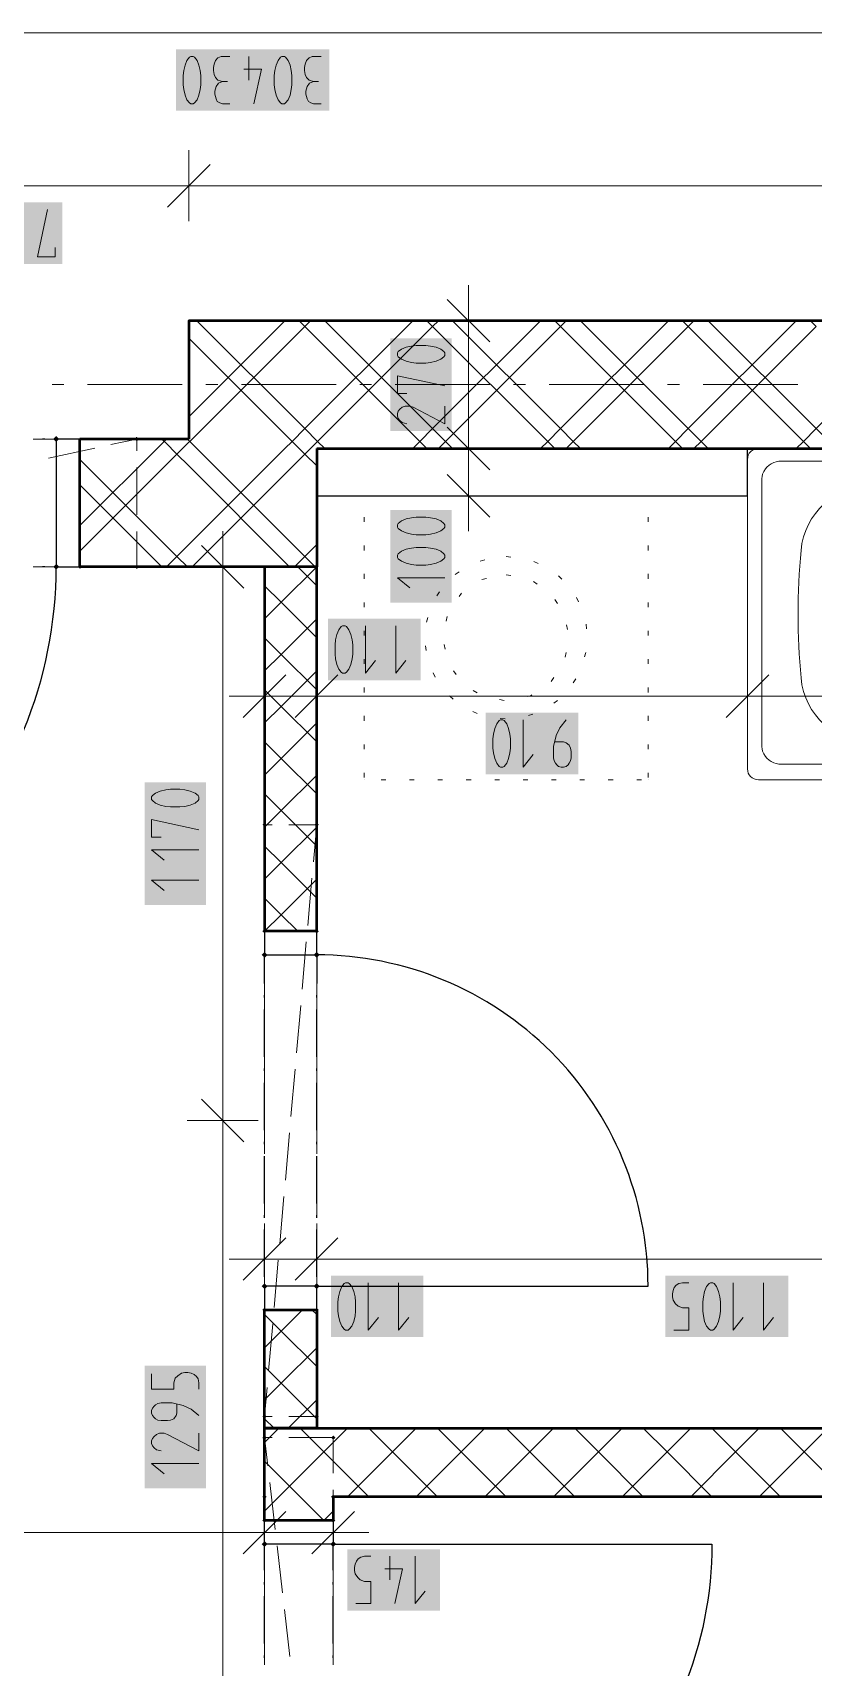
# Model space of a CAD drawing. Header units: millimetres. Extents: x 0 to 594, y 0 to 420.
# Drawn here: x 308.64 to 325.53, y 189.16 to 224.56 of the extents above; entities that cross this region are included whole.
import ezdxf

# ---------------------------------------------------------------- set-up
doc = ezdxf.new("R2010")
doc.units = ezdxf.units.MM
doc.header["$LTSCALE"] = 8
for name, color, linetype in [('PDF_Dvere', 7, 'Continuous'), ('PDF_Instalacni prizdivka do 1m', 7, 'Continuous'), ('PDF_Koty delkove', 7, 'Continuous'), ('PDF_Osy hlavni', 7, 'Continuous'), ('PDF_Preklady', 7, 'Continuous'), ('PDF_Pricky zdene', 7, 'Continuous'), ('PDF_Sanita', 7, 'Continuous'), ('PDF_Steny akusticke', 7, 'Continuous')]:
    doc.layers.add(name, color=color, linetype=linetype)

msp = doc.modelspace()

# ---------------------------------------------------------------- linework, layer by layer
at = {"layer": 'PDF_Dvere', "lineweight": 25}
for points in [[(308.9, 215.762), (308.849, 215.762)], [(308.9, 212.995), (308.849, 212.995)], [(313.655, 203.973), (313.655, 204.59)], [(313.655, 203.665), (313.655, 203.716)], [(314.783, 203.665), (314.783, 203.716)], [(313.655, 202.384), (313.655, 203.409)], [(314.783, 202.384), (314.783, 203.409)], [(313.655, 202.076), (313.655, 202.128)], [(313.655, 200.795), (313.655, 201.82)], [(314.783, 202.076), (314.783, 202.128)], [(314.783, 200.795), (314.783, 201.82)], [(313.655, 200.488), (313.655, 200.539)], [(314.783, 200.488), (314.783, 200.539)], [(313.655, 199.206), (313.655, 200.231)], [(314.783, 199.206), (314.783, 200.231)], [(313.655, 198.899), (313.655, 198.95)], [(314.783, 198.899), (314.783, 198.95)], [(313.655, 197.618), (313.655, 198.643)], [(314.783, 197.618), (314.783, 198.643)], [(313.655, 191.263), (313.655, 191.829)], [(313.655, 190.955), (313.655, 191.006)], [(315.141, 190.955), (315.141, 191.006)], [(313.655, 189.674), (313.655, 190.699)], [(315.141, 189.674), (315.141, 190.699)], [(313.655, 189.366), (313.655, 189.418)], [(315.141, 189.366), (315.141, 189.418)]]:
    msp.add_lwpolyline(points, dxfattribs=at)
for points in [[(309.658, 215.762), (309.145, 215.762), (309.145, 212.995), (309.658, 212.995)], [(313.655, 205.103), (313.655, 204.59), (314.783, 204.59), (314.783, 205.103)], [(313.655, 197.415), (313.655, 196.903), (314.783, 196.903), (314.783, 197.415)], [(313.655, 191.829), (313.655, 192.341), (315.141, 192.341), (315.141, 191.829)]]:
    msp.add_lwpolyline(points, close=True, dxfattribs=at)
for points in [[(300.649, 212.995), (299.92, 212.995), (299.92, 203.77, 0.414214), (309.145, 212.995)], [(314.783, 197.415), (321.958, 197.415, 0.414214), (314.783, 204.59), (314.783, 203.973)], [(315.141, 191.263), (315.141, 191.829), (323.341, 191.829, -0.414214), (315.141, 183.629), (315.141, 184.344)]]:
    msp.add_lwpolyline(points, format="xyb", dxfattribs=at)
at = {"layer": 'PDF_Dvere', "lineweight": 25, "transparency": 33554559}
for points in [[(309.209, 215.762), (309.145, 215.698), (309.145, 215.826), (309.081, 215.762)], [(309.209, 212.995), (309.145, 212.931), (309.145, 213.059), (309.081, 212.995)], [(313.655, 204.526), (313.591, 204.59), (313.719, 204.59), (313.655, 204.654)], [(314.783, 204.526), (314.719, 204.59), (314.847, 204.59), (314.783, 204.654)], [(313.655, 197.351), (313.591, 197.415), (313.719, 197.415), (313.655, 197.479)], [(314.783, 197.351), (314.719, 197.415), (314.847, 197.415), (314.783, 197.479)], [(313.655, 191.765), (313.591, 191.829), (313.719, 191.829), (313.655, 191.893)], [(315.141, 191.765), (315.077, 191.829), (315.206, 191.829), (315.141, 191.893)]]:
    msp.add_solid(points, dxfattribs=at)
at = {"layer": 'PDF_Instalacni prizdivka do 1m', "lineweight": 25}
msp.add_lwpolyline([(324.11, 215.557), (314.783, 215.557), (314.783, 214.532), (324.11, 214.532)], close=True, dxfattribs=at)
at = {"layer": 'PDF_Koty delkove', "lineweight": 18}
for points in [[(510.402, 224.562), (490.697, 224.562), (470.838, 224.562), (469.351, 224.562), (157.447, 224.562)], [(312.906, 224.049), (312.714, 224.049), (312.646, 224.014), (312.591, 223.963), (312.564, 223.878), (312.55, 223.809)], [(312.55, 223.809), (312.55, 223.741), (312.564, 223.656), (312.591, 223.588), (312.646, 223.537), (312.741, 223.502)], [(313.207, 223.775), (313.591, 223.775), (313.426, 223.024)], [(313.316, 224.049), (313.316, 223.537)], [(314.617, 224.014), (314.562, 223.963), (314.535, 223.878), (314.521, 223.809), (314.521, 223.741), (314.535, 223.656), (314.562, 223.588), (314.617, 223.537), (314.712, 223.502)], [(314.877, 224.049), (314.685, 224.049), (314.617, 224.014)], [(312.906, 223.024), (312.741, 223.024), (312.686, 223.041), (312.632, 223.075), (312.604, 223.127), (312.577, 223.228), (312.577, 223.297), (312.604, 223.399), (312.659, 223.468), (312.741, 223.502), (312.851, 223.502)], [(314.877, 223.024), (314.712, 223.024), (314.657, 223.041), (314.603, 223.075), (314.575, 223.127), (314.548, 223.228), (314.548, 223.297), (314.575, 223.399), (314.63, 223.468), (314.712, 223.502), (314.822, 223.502)], [(312.015, 222.015), (312.015, 221.246), (312.015, 220.477)], [(312.476, 221.707), (311.554, 220.785)], [(416.513, 221.246), (405.084, 221.246), (397.192, 221.246), (389.71, 221.246), (312.015, 221.246), (304.533, 221.246), (293.412, 221.246), (290.798, 221.246), (281.778, 221.246), (279.164, 221.246), (268.043, 221.246), (260.561, 221.246), (182.866, 221.246)], [(309.123, 219.709), (308.739, 219.709), (308.958, 220.734)], [(309.123, 219.913), (309.123, 219.709)], [(318.529, 217.864), (317.607, 218.786)], [(318.068, 218.325), (318.068, 219.094)], [(318.837, 218.325), (318.068, 218.325), (317.299, 218.325)], [(318.068, 214.532), (318.068, 215.557), (318.068, 218.325)], [(317.145, 217.79), (316.94, 217.79), (316.838, 217.776), (316.718, 217.749), (316.616, 217.708), (316.547, 217.654), (316.531, 217.626), (316.531, 217.572), (316.547, 217.544), (316.616, 217.49), (316.718, 217.448), (316.838, 217.421), (316.94, 217.407), (317.145, 217.407), (317.247, 217.421), (317.367, 217.448), (317.47, 217.49), (317.538, 217.544), (317.556, 217.572), (317.556, 217.626), (317.538, 217.654), (317.47, 217.708), (317.367, 217.749), (317.247, 217.776)], [(317.247, 217.776), (317.145, 217.79)], [(316.735, 216.75), (316.531, 216.75), (316.531, 217.133), (317.556, 216.915)], [(317.556, 216.476), (317.556, 216.092), (316.872, 216.449), (316.803, 216.476), (316.701, 216.476), (316.633, 216.449), (316.582, 216.408), (316.547, 216.367), (316.531, 216.312), (316.531, 216.258), (316.547, 216.203), (316.582, 216.161), (316.633, 216.12), (316.735, 216.092)], [(318.529, 215.096), (317.607, 216.019)], [(318.837, 215.557), (318.068, 215.557), (317.299, 215.557)], [(318.529, 214.071), (317.607, 214.994)], [(318.837, 214.532), (318.068, 214.532), (317.299, 214.532)], [(318.068, 214.532), (318.068, 213.764)], [(317.145, 214.071), (316.94, 214.071), (316.838, 214.057), (316.718, 214.03), (316.616, 213.989), (316.547, 213.935), (316.531, 213.907), (316.531, 213.853), (316.547, 213.825), (316.616, 213.771), (316.718, 213.73), (316.838, 213.702), (316.94, 213.688), (317.145, 213.688)], [(317.145, 213.688), (317.247, 213.702), (317.367, 213.73), (317.47, 213.771), (317.538, 213.825), (317.556, 213.853), (317.556, 213.907), (317.538, 213.935), (317.47, 213.989), (317.367, 214.03), (317.247, 214.057), (317.145, 214.071)], [(312.748, 212.995), (312.748, 213.764)], [(313.209, 212.534), (312.287, 213.456)], [(313.517, 212.995), (312.748, 212.995), (311.979, 212.995)], [(312.748, 182.604), (312.748, 187.729), (312.748, 201.003), (312.748, 212.995)], [(317.556, 212.757), (316.531, 212.757), (316.803, 212.539)], [(315.837, 211.718), (315.837, 210.693), (316.056, 210.966)], [(316.494, 211.718), (316.494, 210.693), (316.713, 210.966)], [(314.116, 210.655), (313.194, 209.732)], [(313.655, 210.962), (313.655, 210.193), (313.655, 209.425)], [(315.244, 210.655), (314.321, 209.732)], [(314.783, 210.962), (314.783, 210.193), (314.783, 209.425)], [(324.571, 210.655), (323.649, 209.732)], [(324.11, 210.962), (324.11, 210.193), (324.11, 209.425)], [(313.655, 210.193), (312.886, 210.193)], [(386.942, 210.193), (383.497, 210.193), (377.615, 210.193), (377.612, 210.193), (375.857, 210.193), (371.028, 210.193), (360.19, 210.193), (358.601, 210.193), (351.888, 210.193), (349.837, 210.193), (343.124, 210.193), (341.535, 210.193), (324.11, 210.193), (314.783, 210.193), (313.655, 210.193)], [(318.597, 209.27), (318.597, 209.065), (318.611, 208.963), (318.639, 208.844), (318.68, 208.741), (318.734, 208.672), (318.762, 208.656), (318.816, 208.656), (318.844, 208.672), (318.898, 208.741), (318.939, 208.844), (318.967, 208.963), (318.981, 209.065), (318.981, 209.27), (318.967, 209.372), (318.939, 209.492), (318.898, 209.595), (318.844, 209.664), (318.816, 209.681), (318.762, 209.681), (318.734, 209.664), (318.68, 209.595), (318.639, 209.492), (318.611, 209.372), (318.597, 209.27)], [(319.254, 209.681), (319.254, 208.656), (319.473, 208.929)], [(320.185, 209.681), (320.048, 209.51), (319.966, 209.339), (319.912, 209.1), (319.912, 208.86), (319.926, 208.792), (319.953, 208.741), (319.98, 208.707), (320.021, 208.672), (320.076, 208.656), (320.13, 208.656), (320.185, 208.672), (320.226, 208.707), (320.253, 208.741), (320.281, 208.792), (320.295, 208.86), (320.295, 208.997), (320.281, 209.065), (320.253, 209.134), (320.185, 209.185), (320.13, 209.202), (319.939, 209.202)], [(311.824, 208.176), (311.619, 208.176), (311.518, 208.162), (311.398, 208.135), (311.295, 208.094), (311.227, 208.04), (311.21, 208.012), (311.21, 207.958), (311.227, 207.93), (311.295, 207.876), (311.398, 207.835), (311.518, 207.807), (311.619, 207.793), (311.824, 207.793), (311.927, 207.807), (312.047, 207.835), (312.149, 207.876), (312.218, 207.93)], [(312.218, 207.93), (312.235, 207.958), (312.235, 208.012), (312.218, 208.04), (312.149, 208.094), (312.047, 208.135), (311.927, 208.162), (311.824, 208.176)], [(311.414, 207.136), (311.21, 207.136), (311.21, 207.519), (312.235, 207.301)], [(312.235, 206.862), (311.21, 206.862), (311.483, 206.644)], [(312.235, 206.205), (311.21, 206.205), (311.483, 205.987)], [(313.209, 200.541), (312.287, 201.464)], [(313.517, 201.003), (312.748, 201.003), (311.979, 201.003)], [(313.655, 198.773), (313.655, 198.004), (313.655, 197.235)], [(314.783, 198.773), (314.783, 198.004), (314.783, 197.235)], [(314.116, 198.465), (313.194, 197.543)], [(315.244, 198.465), (314.321, 197.543)], [(313.655, 198.004), (312.886, 198.004)], [(386.942, 198.004), (378.844, 198.004), (375.616, 198.004), (373.26, 198.004), (353.579, 198.004), (351.888, 198.004), (349.786, 198.004), (348.249, 198.004), (326.109, 198.004), (314.783, 198.004), (313.655, 198.004)], [(315.901, 197.491), (315.901, 196.466), (316.119, 196.739)], [(316.558, 197.491), (316.558, 196.466), (316.776, 196.739)], [(322.485, 197.252), (322.499, 197.32), (322.526, 197.388), (322.567, 197.439), (322.621, 197.474), (322.703, 197.491), (322.84, 197.491)], [(322.512, 196.466), (322.84, 196.466), (322.84, 196.944), (322.703, 196.944), (322.608, 196.979), (322.553, 197.03), (322.499, 197.115), (322.485, 197.183), (322.485, 197.252)], [(323.799, 197.491), (323.799, 196.466), (324.017, 196.739)], [(324.456, 197.491), (324.456, 196.466), (324.674, 196.739)], [(311.21, 195.516), (311.21, 195.188), (311.688, 195.188), (311.688, 195.325), (311.723, 195.42), (311.774, 195.475), (311.859, 195.529), (311.927, 195.543), (311.995, 195.543), (312.064, 195.529), (312.132, 195.502), (312.183, 195.461), (312.218, 195.407), (312.235, 195.325), (312.235, 195.188)], [(312.235, 194.613), (312.064, 194.75), (311.893, 194.832), (311.654, 194.886), (311.414, 194.886), (311.347, 194.872), (311.295, 194.845), (311.262, 194.818), (311.227, 194.777), (311.21, 194.722)], [(311.21, 194.722), (311.21, 194.668), (311.227, 194.613), (311.262, 194.572), (311.295, 194.545), (311.347, 194.517), (311.414, 194.503), (311.552, 194.503), (311.619, 194.517), (311.688, 194.545), (311.739, 194.613), (311.757, 194.668), (311.757, 194.859)], [(312.235, 194.229), (312.235, 193.846), (311.552, 194.202), (311.483, 194.229), (311.38, 194.229), (311.313, 194.202), (311.262, 194.161), (311.227, 194.12), (311.21, 194.065), (311.21, 194.011), (311.227, 193.956), (311.262, 193.915), (311.313, 193.873), (311.414, 193.846)], [(312.235, 193.572), (311.21, 193.572), (311.483, 193.354)], [(313.655, 192.846), (313.655, 192.078), (313.655, 191.309)], [(315.141, 192.846), (315.141, 192.078), (315.141, 191.309)], [(314.116, 192.539), (313.194, 191.616)], [(315.603, 192.539), (314.68, 191.616)], [(315.141, 192.078), (313.869, 192.078), (313.655, 192.078), (311.814, 192.078), (298.895, 192.078), (297.768, 192.078), (287.364, 192.078), (285.212, 192.078), (274.808, 192.078), (273.681, 192.078)], [(315.141, 192.078), (315.91, 192.078)], [(315.63, 190.54), (315.958, 190.54), (315.958, 191.018), (315.821, 191.018), (315.726, 191.053), (315.671, 191.104), (315.616, 191.189), (315.602, 191.257), (315.602, 191.325), (315.616, 191.394), (315.643, 191.462), (315.685, 191.513), (315.739, 191.548), (315.821, 191.565), (315.958, 191.565)], [(316.369, 191.565), (316.369, 191.053)], [(316.917, 191.565), (316.917, 190.54), (317.135, 190.813)], [(316.259, 191.291), (316.643, 191.291), (316.478, 190.54)]]:
    msp.add_lwpolyline(points, dxfattribs=at)
for points in [[(311.893, 223.638), (311.893, 223.433), (311.907, 223.332), (311.934, 223.212), (311.975, 223.109), (312.029, 223.041), (312.057, 223.024), (312.111, 223.024), (312.139, 223.041), (312.194, 223.109), (312.235, 223.212), (312.263, 223.332), (312.277, 223.433), (312.277, 223.638), (312.263, 223.741), (312.235, 223.861), (312.194, 223.963), (312.139, 224.032), (312.111, 224.049), (312.057, 224.049), (312.029, 224.032), (311.975, 223.963), (311.934, 223.861), (311.907, 223.741)], [(313.864, 223.638), (313.864, 223.433), (313.878, 223.332), (313.905, 223.212), (313.946, 223.109), (314, 223.041), (314.028, 223.024), (314.083, 223.024), (314.11, 223.041), (314.165, 223.109), (314.206, 223.212), (314.234, 223.332), (314.248, 223.433), (314.248, 223.638), (314.234, 223.741), (314.206, 223.861), (314.165, 223.963), (314.11, 224.032), (314.083, 224.049), (314.028, 224.049), (314, 224.032), (313.946, 223.963), (313.905, 223.861), (313.878, 223.741)], [(317.145, 213.414), (316.94, 213.414), (316.838, 213.4), (316.718, 213.373), (316.616, 213.332), (316.547, 213.278), (316.531, 213.25), (316.531, 213.196), (316.547, 213.168), (316.616, 213.114), (316.718, 213.073), (316.838, 213.045), (316.94, 213.031), (317.145, 213.031), (317.247, 213.045), (317.367, 213.073), (317.47, 213.114), (317.538, 213.168), (317.556, 213.196), (317.556, 213.25), (317.538, 213.278), (317.47, 213.332), (317.367, 213.373), (317.247, 213.4)], [(315.18, 211.307), (315.18, 211.102), (315.194, 211.001), (315.221, 210.881), (315.262, 210.778), (315.316, 210.71), (315.344, 210.693), (315.398, 210.693), (315.426, 210.71), (315.481, 210.778), (315.522, 210.881), (315.55, 211.001), (315.564, 211.102), (315.564, 211.307), (315.55, 211.41), (315.522, 211.53), (315.481, 211.632), (315.426, 211.701), (315.398, 211.718), (315.344, 211.718), (315.316, 211.701), (315.262, 211.632), (315.221, 211.53), (315.194, 211.41)], [(315.244, 197.08), (315.244, 196.875), (315.258, 196.774), (315.285, 196.654), (315.326, 196.551), (315.38, 196.483), (315.408, 196.466), (315.462, 196.466), (315.49, 196.483), (315.544, 196.551), (315.585, 196.654), (315.613, 196.774), (315.627, 196.875), (315.627, 197.08), (315.613, 197.183), (315.585, 197.303), (315.544, 197.405), (315.49, 197.474), (315.462, 197.491), (315.408, 197.491), (315.38, 197.474), (315.326, 197.405), (315.285, 197.303), (315.258, 197.183)], [(323.142, 197.08), (323.142, 196.875), (323.156, 196.774), (323.183, 196.654), (323.224, 196.551), (323.278, 196.483), (323.306, 196.466), (323.36, 196.466), (323.388, 196.483), (323.442, 196.551), (323.483, 196.654), (323.511, 196.774), (323.525, 196.875), (323.525, 197.08), (323.511, 197.183), (323.483, 197.303), (323.442, 197.405), (323.388, 197.474), (323.36, 197.491), (323.306, 197.491), (323.278, 197.474), (323.224, 197.405), (323.183, 197.303), (323.156, 197.183)]]:
    msp.add_lwpolyline(points, close=True, dxfattribs=at)
at = {"layer": 'PDF_Koty delkove', "color": 7, "lineweight": 18, "true_color": 0xffffff, "transparency": 33554559}
for points in [[(315.058, 224.203), (311.739, 224.203), (315.058, 222.87), (311.739, 222.87)], [(309.276, 220.887), (307.272, 220.887), (309.276, 219.555), (307.272, 219.555)], [(317.709, 215.939), (317.709, 217.944), (316.377, 215.939), (316.377, 217.944)], [(317.709, 212.22), (317.709, 214.225), (316.377, 212.22), (316.377, 214.225)], [(317.031, 211.872), (315.027, 211.872), (317.031, 210.539), (315.027, 210.539)], [(320.449, 209.835), (318.444, 209.835), (320.449, 208.502), (318.444, 208.502)], [(312.389, 205.668), (312.389, 208.33), (311.057, 205.668), (311.057, 208.33)], [(317.095, 197.645), (315.09, 197.645), (317.095, 196.313), (315.09, 196.313)], [(324.993, 197.645), (322.331, 197.645), (324.993, 196.313), (322.331, 196.313)], [(312.389, 193.035), (312.389, 195.697), (311.057, 193.035), (311.057, 195.697)], [(317.454, 191.719), (315.449, 191.719), (317.454, 190.386), (315.449, 190.386)]]:
    msp.add_solid(points, dxfattribs=at)
at = {"layer": 'PDF_Osy hlavni', "lineweight": 18}
for points in [[(309.31, 216.941), (309.054, 216.941)], [(311.872, 216.941), (309.822, 216.941)], [(312.641, 216.941), (312.385, 216.941)], [(315.204, 216.941), (313.154, 216.941)], [(315.972, 216.941), (315.716, 216.941)], [(318.535, 216.941), (316.485, 216.941)], [(319.304, 216.941), (319.047, 216.941)], [(321.866, 216.941), (319.816, 216.941)], [(322.635, 216.941), (322.379, 216.941)], [(325.197, 216.941), (323.147, 216.941)]]:
    msp.add_lwpolyline(points, dxfattribs=at)
at = {"layer": 'PDF_Preklady', "lineweight": 18}
for points in [[(309.669, 215.762), (308.644, 215.762)], [(310.888, 215.762), (310.027, 215.762)], [(310.329, 215.641), (310.888, 215.762)], [(310.888, 215.504), (310.888, 215.762)], [(308.977, 215.346), (309.979, 215.565)], [(310.888, 214.12), (310.888, 215.145)], [(310.888, 213.761), (310.888, 212.995), (310.027, 212.995)], [(309.669, 212.995), (309.658, 212.995), (308.644, 212.995)], [(313.82, 207.409), (313.655, 207.409)], [(313.655, 207.201), (313.655, 207.409)], [(314.783, 207.201), (314.783, 207.409), (314.179, 207.409)], [(314.712, 206.606), (314.783, 207.409)], [(313.655, 205.818), (313.655, 206.843)], [(314.783, 205.818), (314.783, 206.843)], [(314.591, 205.228), (314.681, 206.249)], [(313.655, 204.434), (313.655, 205.103), (313.655, 205.459)], [(314.783, 204.434), (314.783, 205.103), (314.783, 205.459)], [(314.469, 203.849), (314.559, 204.871)], [(313.655, 203.05), (313.655, 204.075)], [(314.783, 203.05), (314.783, 204.075)], [(314.348, 202.471), (314.438, 203.492)], [(313.655, 201.666), (313.655, 202.691)], [(314.783, 201.666), (314.783, 202.691)], [(314.227, 201.093), (314.317, 202.114)], [(313.655, 200.283), (313.655, 201.308)], [(314.783, 200.283), (314.783, 201.308)], [(314.106, 199.714), (314.195, 200.735)], [(313.655, 198.899), (313.655, 199.924)], [(314.783, 198.899), (314.783, 199.924)], [(313.984, 198.336), (314.074, 199.357)], [(313.655, 197.515), (313.655, 198.54)], [(314.783, 197.515), (314.783, 198.54)], [(313.863, 196.957), (313.953, 197.978)], [(313.655, 196.903), (313.655, 197.156)], [(313.655, 196.131), (313.655, 196.903)], [(314.783, 196.903), (314.783, 197.156)], [(314.783, 196.131), (314.783, 196.903)], [(313.742, 195.579), (313.832, 196.6)], [(313.655, 194.748), (313.655, 195.773)], [(314.783, 194.748), (314.783, 195.773)], [(313.655, 194.596), (313.71, 195.222)], [(313.82, 194.596), (313.655, 194.596)], [(314.783, 194.596), (314.179, 194.596)], [(313.726, 193.522), (313.655, 194.135), (313.82, 194.135)], [(313.655, 193.364), (313.655, 194.135)], [(315.141, 194.135), (314.179, 194.135)], [(315.141, 193.364), (315.141, 194.135)], [(313.655, 192.854), (313.655, 193.005)], [(313.886, 192.148), (313.768, 193.166)], [(315.141, 192.854), (315.141, 193.005)], [(313.655, 191.98), (313.655, 192.341), (313.655, 192.854)], [(315.141, 191.98), (315.141, 192.341), (315.141, 192.854)], [(313.655, 190.596), (313.655, 191.621)], [(314.045, 190.773), (313.927, 191.791)], [(315.141, 190.596), (315.141, 191.621)], [(313.655, 189.213), (313.655, 190.238)], [(314.205, 189.399), (314.087, 190.417)], [(315.141, 189.213), (315.141, 190.238)]]:
    msp.add_lwpolyline(points, dxfattribs=at)
at = {"layer": 'PDF_Preklady', "lineweight": 18, "transparency": 33554559}
for points in [[(310.888, 215.716), (310.842, 215.762), (310.934, 215.762), (310.888, 215.809)], [(310.934, 215.762), (310.888, 215.716), (310.888, 215.809), (310.842, 215.762)], [(310.843, 215.753), (310.878, 215.808), (310.898, 215.717), (310.933, 215.772)], [(309.704, 212.995), (309.658, 212.949), (309.658, 213.041), (309.612, 212.995)], [(309.704, 212.995), (309.658, 212.949), (309.658, 213.041), (309.612, 212.995)], [(310.934, 212.995), (310.888, 212.949), (310.888, 213.041), (310.842, 212.995)], [(310.888, 212.949), (310.842, 212.995), (310.934, 212.995), (310.888, 213.041)], [(313.701, 207.409), (313.655, 207.363), (313.655, 207.455), (313.609, 207.409)], [(313.655, 207.363), (313.609, 207.409), (313.701, 207.409), (313.655, 207.455)], [(314.779, 207.363), (314.737, 207.413), (314.829, 207.405), (314.787, 207.455)], [(314.783, 207.363), (314.737, 207.409), (314.829, 207.409), (314.783, 207.455)], [(314.829, 207.409), (314.783, 207.363), (314.783, 207.455), (314.737, 207.409)], [(313.655, 205.056), (313.609, 205.103), (313.701, 205.103), (313.655, 205.149)], [(313.655, 205.056), (313.609, 205.103), (313.701, 205.103), (313.655, 205.149)], [(314.783, 205.056), (314.737, 205.103), (314.829, 205.103), (314.783, 205.149)], [(314.783, 205.056), (314.737, 205.103), (314.829, 205.103), (314.783, 205.149)], [(313.655, 196.856), (313.609, 196.903), (313.701, 196.903), (313.655, 196.949)], [(313.655, 196.856), (313.609, 196.903), (313.701, 196.903), (313.655, 196.949)], [(314.783, 196.856), (314.737, 196.903), (314.829, 196.903), (314.783, 196.949)], [(314.783, 196.856), (314.737, 196.903), (314.829, 196.903), (314.783, 196.949)], [(313.651, 194.55), (313.609, 194.6), (313.701, 194.592), (313.659, 194.642)], [(313.655, 194.55), (313.609, 194.596), (313.701, 194.596), (313.655, 194.642)], [(313.701, 194.596), (313.655, 194.55), (313.655, 194.642), (313.609, 194.596)], [(314.829, 194.596), (314.783, 194.55), (314.783, 194.642), (314.737, 194.596)], [(314.783, 194.55), (314.737, 194.596), (314.829, 194.596), (314.783, 194.642)], [(313.661, 194.089), (313.609, 194.13), (313.701, 194.14), (313.65, 194.181)], [(313.701, 194.135), (313.655, 194.089), (313.655, 194.181), (313.609, 194.135)], [(313.655, 194.089), (313.609, 194.135), (313.701, 194.135), (313.655, 194.181)], [(315.141, 194.089), (315.095, 194.135), (315.188, 194.135), (315.141, 194.181)], [(315.188, 194.135), (315.141, 194.089), (315.141, 194.181), (315.095, 194.135)], [(313.655, 192.808), (313.609, 192.854), (313.701, 192.854), (313.655, 192.9)], [(313.655, 192.808), (313.609, 192.854), (313.701, 192.854), (313.655, 192.9)], [(315.141, 192.808), (315.095, 192.854), (315.188, 192.854), (315.141, 192.9)], [(315.141, 192.808), (315.095, 192.854), (315.188, 192.854), (315.141, 192.9)], [(313.655, 192.295), (313.609, 192.341), (313.701, 192.341), (313.655, 192.387)], [(313.655, 192.295), (313.609, 192.341), (313.701, 192.341), (313.655, 192.387)], [(315.141, 192.295), (315.095, 192.341), (315.188, 192.341), (315.141, 192.387)], [(315.141, 192.295), (315.095, 192.341), (315.188, 192.341), (315.141, 192.387)]]:
    msp.add_solid(points, dxfattribs=at)
at = {"layer": 'PDF_Pricky zdene', "lineweight": 9}
for points in [[(314.783, 212.995), (314.014, 212.226), (313.655, 211.867)], [(314.783, 212.585), (314.373, 212.995)], [(314.783, 211.457), (314.014, 212.226), (313.655, 212.585)], [(314.783, 211.867), (314.014, 211.099), (313.655, 210.74)], [(314.783, 210.33), (314.014, 211.099), (313.655, 211.457)], [(314.783, 210.74), (314.014, 209.971), (313.655, 209.612)], [(314.783, 209.202), (314.014, 209.971), (313.655, 210.33)], [(314.783, 209.612), (314.014, 208.844), (313.655, 208.485)], [(314.783, 208.075), (314.014, 208.844), (313.655, 209.202)], [(314.783, 208.485), (314.014, 207.716), (313.655, 207.357)], [(314.783, 206.947), (314.014, 207.716), (313.655, 208.075)], [(314.783, 207.357), (314.014, 206.589), (313.655, 206.23)], [(314.783, 205.82), (314.014, 206.589), (313.655, 206.947)], [(314.783, 206.23), (314.014, 205.461), (313.655, 205.103)], [(314.373, 205.103), (314.014, 205.461), (313.655, 205.82)], [(314.783, 205.103), (314.783, 205.103)], [(314.475, 196.903), (314.014, 196.441), (313.655, 196.083)], [(314.783, 196.8), (314.68, 196.903)], [(314.783, 195.673), (314.014, 196.441), (313.655, 196.8)], [(314.783, 196.083), (314.014, 195.314), (313.655, 194.955)], [(314.783, 194.545), (314.014, 195.314), (313.655, 195.673)], [(314.783, 194.955), (314.168, 194.34)], [(313.86, 194.34), (313.655, 194.545)], [(315.449, 194.34), (314.936, 193.828), (313.963, 192.854), (313.655, 192.546)], [(313.963, 194.34), (313.655, 194.033)], [(315.91, 192.854), (314.936, 193.828), (314.424, 194.34)], [(316.935, 194.34), (316.423, 193.828), (315.449, 192.854)], [(317.396, 192.854), (316.423, 193.828), (315.91, 194.34)], [(318.421, 194.34), (317.909, 193.828), (316.935, 192.854)], [(318.883, 192.854), (317.909, 193.828), (317.396, 194.34)], [(319.908, 194.34), (319.395, 193.828), (318.421, 192.854)], [(320.369, 192.854), (319.395, 193.828), (318.883, 194.34)], [(321.394, 194.34), (320.881, 193.828), (319.908, 192.854)], [(321.855, 192.854), (320.881, 193.828), (320.369, 194.34)], [(322.88, 194.34), (322.368, 193.828), (321.394, 192.854)], [(323.341, 192.854), (322.368, 193.828), (321.855, 194.34)], [(324.366, 194.34), (323.854, 193.828), (322.88, 192.854)], [(324.828, 192.854), (323.854, 193.828), (323.341, 194.34)], [(325.853, 194.34), (325.34, 193.828), (324.366, 192.854)], [(326.314, 192.854), (325.34, 193.828), (324.828, 194.34)], [(314.424, 192.854), (313.655, 193.623)], [(315.141, 192.546), (314.936, 192.341), (314.424, 192.854)]]:
    msp.add_lwpolyline(points, dxfattribs=at)
at = {"layer": 'PDF_Pricky zdene', "lineweight": 50}
for points in [[(314.783, 205.103), (314.783, 207.409), (314.783, 212.995), (313.655, 212.995), (313.655, 207.409), (313.655, 205.103)], [(314.783, 205.103), (313.655, 205.103)], [(313.655, 196.903), (314.783, 196.903), (314.783, 194.596), (314.783, 194.34), (313.655, 194.34), (313.655, 194.596), (313.655, 196.903)]]:
    msp.add_lwpolyline(points, dxfattribs=at)
msp.add_lwpolyline([(313.655, 192.854), (313.655, 194.135), (313.655, 194.34), (314.783, 194.34), (349.786, 194.34), (349.837, 194.34), (349.837, 192.854), (349.786, 192.854), (315.141, 192.854), (315.141, 192.341), (313.655, 192.341)], close=True, dxfattribs=at)
at = {"layer": 'PDF_Sanita', "lineweight": 13}
msp.add_lwpolyline([(324.345, 208.382), (324.346, 208.382), (341.299, 208.382, 0.41423), (341.535, 208.618), (341.535, 215.322, 0.41423), (341.299, 215.557), (324.346, 215.557, 0.41423), (324.11, 215.322), (324.11, 208.618, 0.41423), (324.345, 208.382)], format="xyb", dxfattribs=at)
for points in [[(332.823, 208.721), (324.79, 208.722), (324.733, 208.732), (324.68, 208.748), (324.623, 208.775), (324.578, 208.805), (324.532, 208.847), (324.497, 208.888), (324.463, 208.943), (324.438, 209.003), (324.426, 209.049), (324.419, 209.096), (324.418, 212.001), (324.419, 214.906), (324.426, 214.952), (324.438, 214.998), (324.463, 215.058), (324.497, 215.113), (324.532, 215.155), (324.578, 215.196), (324.623, 215.226), (324.68, 215.253), (324.733, 215.27), (324.79, 215.279), (332.823, 215.281)], [(315.808, 214.532), (315.808, 214.532)], [(315.808, 214.532), (315.808, 214.532)], [(316.28, 214.532), (316.177, 214.532)], [(316.895, 214.532), (316.792, 214.532)], [(317.51, 214.532), (317.407, 214.532)], [(318.125, 214.532), (318.022, 214.532)], [(318.74, 214.532), (318.637, 214.532)], [(319.355, 214.532), (319.252, 214.532)], [(319.97, 214.532), (319.867, 214.532)], [(320.585, 214.532), (320.482, 214.532)], [(321.2, 214.532), (321.097, 214.532)], [(321.815, 214.532), (321.712, 214.532)], [(321.958, 214.532), (321.958, 214.532)], [(321.958, 214.532), (321.958, 214.532)], [(315.808, 213.966), (315.808, 214.069)], [(321.958, 213.966), (321.958, 214.069)], [(315.808, 213.351), (315.808, 213.454)], [(318.322, 213.119), (318.421, 213.146)], [(318.883, 213.215), (318.985, 213.206)], [(321.958, 213.351), (321.958, 213.454)], [(315.808, 212.736), (315.808, 212.839)], [(317.785, 212.826), (317.869, 212.884)], [(318.883, 212.824), (318.983, 212.804)], [(319.486, 213.108), (319.579, 213.064)], [(320.016, 212.8), (320.088, 212.728)], [(321.958, 212.736), (321.958, 212.839)], [(317.382, 212.366), (317.441, 212.45)], [(317.869, 212.353), (317.916, 212.424)], [(318.357, 212.718), (318.36, 212.72), (318.457, 212.739)], [(319.474, 212.675), (319.559, 212.618)], [(315.808, 212.121), (315.808, 212.224)], [(319.94, 212.288), (319.997, 212.203)], [(320.408, 212.329), (320.451, 212.237)], [(321.958, 212.121), (321.958, 212.224)], [(317.161, 211.795), (317.188, 211.894)], [(317.588, 211.816), (317.608, 211.917)], [(320.193, 211.74), (320.213, 211.639)], [(320.614, 211.753), (320.623, 211.651)], [(315.808, 211.506), (315.808, 211.609)], [(321.958, 211.506), (321.958, 211.609)], [(315.808, 210.891), (315.808, 210.994)], [(317.15, 211.184), (317.141, 211.286)], [(317.565, 211.213), (317.545, 211.314)], [(320.186, 211.137), (320.166, 211.036)], [(320.61, 211.141), (320.584, 211.042)], [(321.958, 210.891), (321.958, 210.994)], [(317.349, 210.605), (317.306, 210.698)], [(317.804, 210.659), (317.747, 210.745)], [(315.808, 210.276), (315.808, 210.379)], [(318.259, 210.262), (318.174, 210.319)], [(319.918, 210.595), (319.861, 210.509)], [(320.396, 210.567), (320.337, 210.483)], [(321.958, 210.276), (321.958, 210.379)], [(317.735, 210.13), (317.662, 210.203)], [(318.845, 210.098), (318.744, 210.118)], [(319.441, 210.219), (319.406, 210.195), (319.347, 210.183)], [(319.998, 210.102), (319.914, 210.043)], [(315.808, 209.661), (315.808, 209.764)], [(318.26, 209.817), (318.167, 209.86)], [(318.861, 209.702), (318.759, 209.711)], [(319.465, 209.801), (319.366, 209.775)], [(321.958, 209.661), (321.958, 209.764)], [(315.808, 209.046), (315.808, 209.149)], [(321.958, 209.046), (321.958, 209.149)], [(315.808, 208.431), (315.808, 208.534)], [(321.958, 208.431), (321.958, 208.534)], [(315.808, 208.382), (315.808, 208.382)], [(315.808, 208.382), (315.808, 208.382)], [(316.28, 208.382), (316.177, 208.382)], [(316.895, 208.382), (316.792, 208.382)], [(317.51, 208.382), (317.407, 208.382)], [(318.125, 208.382), (318.022, 208.382)], [(318.74, 208.382), (318.637, 208.382)], [(319.355, 208.382), (319.252, 208.382)], [(319.97, 208.382), (319.867, 208.382)], [(320.585, 208.382), (320.482, 208.382)], [(321.2, 208.382), (321.097, 208.382)], [(321.815, 208.382), (321.712, 208.382)], [(321.958, 208.382), (321.958, 208.382)], [(321.958, 208.382), (321.958, 208.382)]]:
    msp.add_lwpolyline(points, dxfattribs=at)
msp.add_lwpolyline([(338.707, 209.502, 0.372019), (340.472, 211.185, 0.048465), (340.472, 212.755, 0.372029), (338.707, 214.438), (332.012, 214.768), (326.821, 214.768, 0.387972), (325.269, 213.351, 0.045249), (325.269, 210.589, 0.387972), (326.821, 209.172), (332.012, 209.172)], format="xyb", close=True, dxfattribs=at)
at = {"layer": 'PDF_Steny akusticke', "lineweight": 9}
for points in [[(312.189, 218.325), (314.526, 215.988), (314.25, 215.711), (312.015, 217.946)], [(312.015, 216.244), (314.096, 218.325)], [(312.036, 215.711), (314.526, 218.202), (314.403, 218.325)], [(317.017, 215.711), (314.526, 218.202), (314.649, 218.325)], [(314.526, 215.988), (316.863, 218.325)], [(314.803, 215.711), (317.294, 218.202), (317.171, 218.325)], [(317.724, 215.557), (317.571, 215.711), (317.294, 215.988), (314.957, 218.325)], [(317.017, 215.711), (317.294, 215.988), (319.631, 218.325)], [(317.294, 218.202), (317.417, 218.325)], [(319.785, 215.711), (317.294, 218.202)], [(317.571, 215.711), (320.061, 218.202), (319.938, 218.325)], [(320.492, 215.557), (320.338, 215.711), (320.061, 215.988), (317.724, 218.325)], [(319.785, 215.711), (320.061, 215.988), (322.398, 218.325)], [(322.552, 215.711), (320.061, 218.202), (320.184, 218.325)], [(320.338, 215.711), (322.829, 218.202), (322.706, 218.325)], [(323.259, 215.557), (323.106, 215.711), (322.829, 215.988), (320.492, 218.325)], [(322.552, 215.711), (322.829, 215.988), (325.166, 218.325)], [(325.473, 215.557), (325.32, 215.711), (322.829, 218.202), (322.952, 218.325)], [(323.106, 215.711), (325.596, 218.202), (325.473, 218.325)], [(326.027, 215.557), (325.873, 215.711), (325.596, 215.988), (323.259, 218.325)], [(325.166, 215.557), (325.32, 215.711), (325.596, 215.988), (327.933, 218.325)], [(314.957, 215.557), (314.803, 215.711), (314.526, 215.988)], [(309.658, 213.887), (311.449, 215.678), (311.482, 215.711), (311.533, 215.762)], [(309.658, 213.333), (311.759, 215.434), (312.015, 215.691)], [(312.015, 215.178), (311.759, 215.434), (311.507, 215.687), (311.482, 215.711), (311.431, 215.762)], [(312.015, 215.732), (311.988, 215.758), (311.984, 215.762)], [(312.189, 215.557), (312.036, 215.711), (312.015, 215.732)], [(312.015, 215.691), (312.036, 215.711)], [(314.403, 215.557), (314.25, 215.711), (314.096, 215.557)], [(314.649, 215.557), (314.803, 215.711)], [(317.171, 215.557), (317.017, 215.711), (316.863, 215.557)], [(317.417, 215.557), (317.571, 215.711)], [(319.938, 215.557), (319.785, 215.711), (319.631, 215.557)], [(320.184, 215.557), (320.338, 215.711)], [(322.706, 215.557), (322.552, 215.711), (322.398, 215.557)], [(322.952, 215.557), (323.106, 215.711)], [(311.984, 212.995), (311.759, 213.22), (309.658, 215.322)], [(312.015, 213.477), (314.096, 215.557)], [(312.087, 212.995), (314.526, 215.434), (314.649, 215.557)], [(314.752, 212.995), (314.526, 213.22), (312.189, 215.557)], [(314.783, 215.178), (314.526, 215.434), (314.403, 215.557)], [(314.198, 212.995), (312.015, 215.178)], [(311.431, 212.995), (309.658, 214.768)], [(311.533, 212.995), (311.759, 213.22), (312.015, 213.477)], [(314.301, 212.995), (314.526, 213.22), (314.783, 213.477)]]:
    msp.add_lwpolyline(points, dxfattribs=at)
at = {"layer": 'PDF_Steny akusticke', "lineweight": 50}
for points in [[(341.535, 218.325), (312.015, 218.325), (312.015, 215.762)], [(314.783, 215.557), (314.783, 212.995), (313.655, 212.995), (312.015, 212.995), (309.658, 212.995), (309.658, 215.762)], [(312.015, 215.762), (310.888, 215.762), (309.658, 215.762)], [(314.783, 215.557), (341.535, 215.557), (341.535, 215.711)]]:
    msp.add_lwpolyline(points, dxfattribs=at)

doc.saveas('drawing.dxf')
